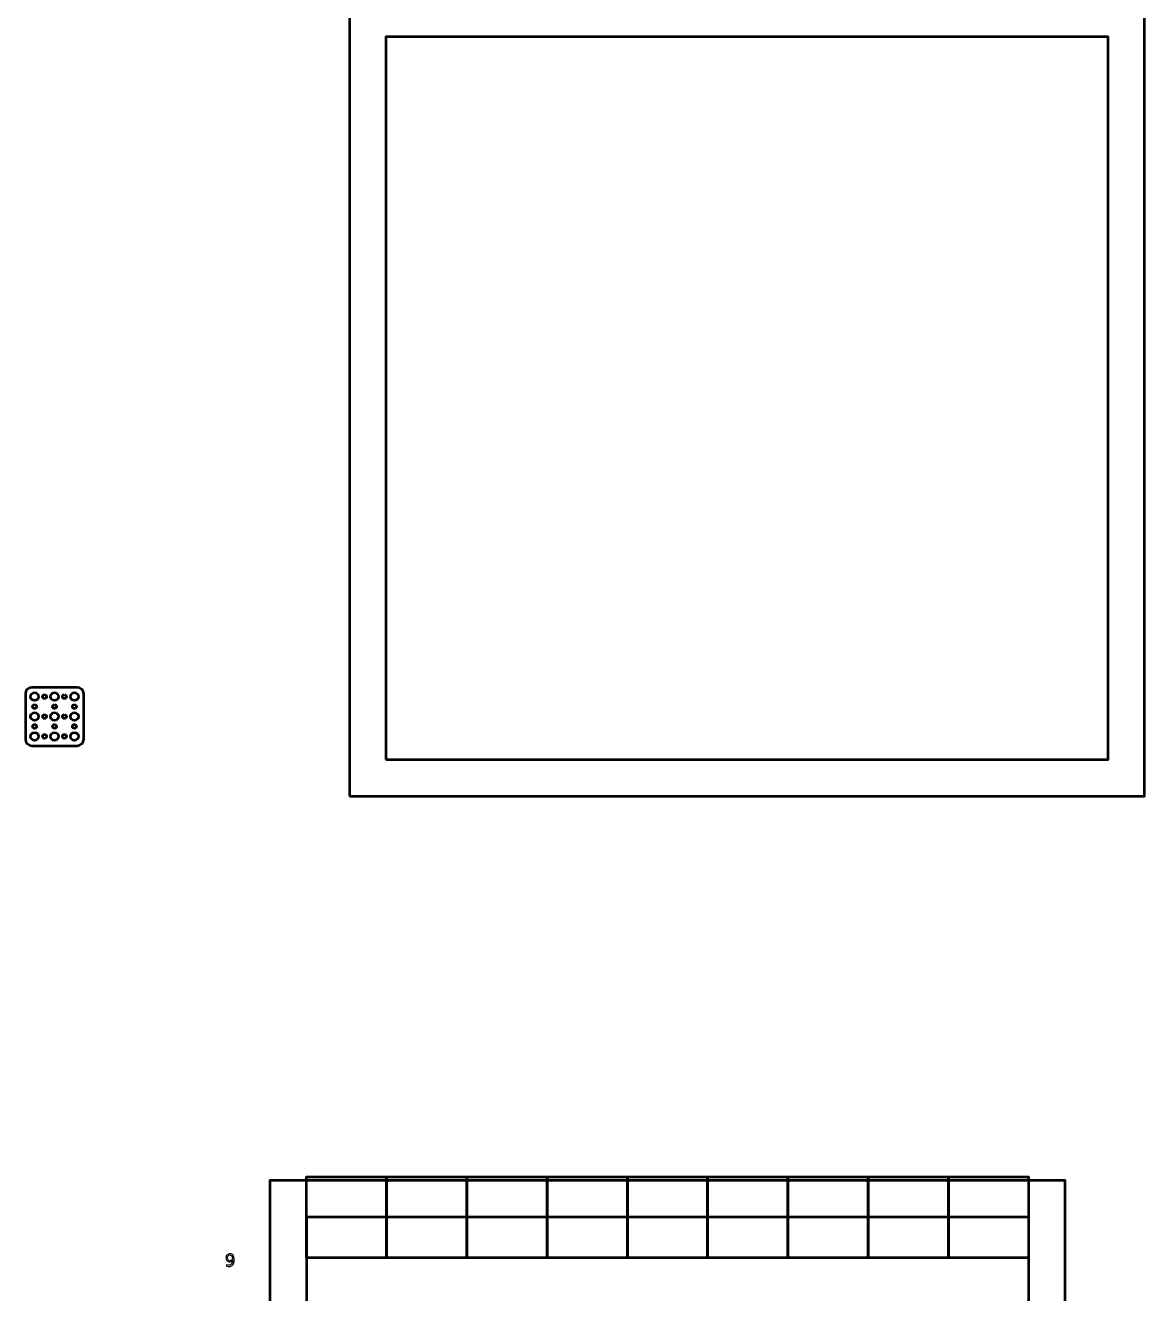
# Model space of a CAD drawing. Header units: centimetres. Extents: x -206 to 200, y -220 to 221.
# Drawn here: x -193.4 to -109, y 76.5 to 172.1 of the extents above; entities that cross this region are included whole.
import ezdxf

# ---------------------------------------------------------------- set-up
doc = ezdxf.new("R2010")
doc.units = ezdxf.units.CM
doc.header["$MEASUREMENT"] = 0
doc.layers.add('Layer 1', color=7, linetype='Continuous')

msp = doc.modelspace()

# ---------------------------------------------------------------- linework, layer by layer
at = {"layer": 'Layer 1', "lineweight": 53}
for points in [[(-169, 114), (-109, 114), (-109, 174), (-169, 174), (-169, 114)], [(-166.25, 116.75), (-111.75, 116.75), (-111.75, 171.25), (-166.25, 171.25), (-166.25, 116.75)], [(-172.2504, 79.1944), (-166.1948, 79.1944), (-166.1948, 85.25), (-172.2504, 85.25), (-172.2504, 79.1944)], [(-166.1948, 79.1944), (-160.1392, 79.1944), (-160.1392, 85.25), (-166.1948, 85.25), (-166.1948, 79.1944)], [(-160.1392, 79.1944), (-154.0836, 79.1944), (-154.0836, 85.25), (-160.1392, 85.25), (-160.1392, 79.1944)], [(-154.0836, 79.1944), (-148.028, 79.1944), (-148.028, 85.25), (-154.0836, 85.25), (-154.0836, 79.1944)], [(-148.028, 79.1944), (-141.9724, 79.1944), (-141.9724, 85.25), (-148.028, 85.25), (-148.028, 79.1944)], [(-141.9724, 79.1944), (-135.9168, 79.1944), (-135.9168, 85.25), (-141.9724, 85.25), (-141.9724, 79.1944)], [(-135.9168, 79.1944), (-129.8612, 79.1944), (-129.8612, 85.25), (-135.9168, 85.25), (-135.9168, 79.1944)], [(-129.8612, 79.1944), (-123.8056, 79.1944), (-123.8056, 85.25), (-129.8612, 85.25), (-129.8612, 79.1944)], [(-123.8056, 79.1944), (-117.75, 79.1944), (-117.75, 85.25), (-123.8056, 85.25), (-123.8056, 79.1944)]]:
    msp.add_lwpolyline(points, close=True, dxfattribs=at)
at = {"layer": 'Layer 1', "color": 4, "lineweight": 53}
for points in [[(-175, 25), (-115, 25), (-115, 85), (-175, 85), (-175, 25)], [(-172.25, 27.75), (-117.75, 27.75), (-117.75, 82.25), (-172.25, 82.25), (-172.25, 27.75)]]:
    msp.add_lwpolyline(points, close=True, dxfattribs=at)
at = {"layer": 'Layer 1', "lineweight": 53}
for centre, major_axis in [((-192.74999, 121.49999), (0, 0.30001)), ((-192, 121.5), (0, 0.15)), ((-191.24999, 121.49999), (0, 0.30001)), ((-190.5, 121.5), (0, 0.15)), ((-189.74999, 121.49999), (0, 0.30001)), ((-192.75, 120.75), (0, 0.15)), ((-191.25, 120.75), (0, 0.15)), ((-189.75, 120.75), (0, 0.15)), ((-192.74999, 119.99999), (0, 0.30001)), ((-192, 120), (0, 0.15)), ((-191.24999, 119.99999), (0, 0.30001)), ((-190.5, 120), (0, 0.15)), ((-189.74999, 119.99999), (0, 0.30001)), ((-192.74999, 118.49999), (0, 0.30001)), ((-192.75, 119.25), (0, 0.15)), ((-192, 118.5), (0, 0.15)), ((-191.24999, 118.49999), (0, 0.30001)), ((-191.25, 119.25), (0, 0.15)), ((-190.5, 118.5), (0, 0.15)), ((-189.74999, 118.49999), (0, 0.30001)), ((-189.75, 119.25), (0, 0.15))]:
    msp.add_ellipse(centre, major_axis=major_axis, ratio=1, dxfattribs=at)
msp.add_open_spline([(-193.45, 118.3), (-193.45, 118.3), (-193.45, 121.7), (-193.45, 121.7), (-193.45, 121.7), (-193.45, 121.97614), (-193.22614, 122.2), (-192.95, 122.2), (-192.95, 122.2), (-192.95, 122.2), (-189.55, 122.2), (-189.55, 122.2), (-189.55, 122.2), (-189.27386, 122.2), (-189.05, 121.97614), (-189.05, 121.7), (-189.05, 121.7), (-189.05, 121.7), (-189.05, 118.3), (-189.05, 118.3), (-189.05, 118.3), (-189.05, 118.02386), (-189.27386, 117.8), (-189.55, 117.8), (-189.55, 117.8), (-189.55, 117.8), (-192.95, 117.8), (-192.95, 117.8), (-192.95, 117.8), (-193.22614, 117.8), (-193.45, 118.02386), (-193.45, 118.3)], degree=3, knots=[0, 0, 0, 0, 0.11111111, 0.11111111, 0.11111111, 0.11111111, 0.22222222, 0.22222222, 0.22222222, 0.22222222, 0.33333333, 0.33333333, 0.33333333, 0.33333333, 0.44444444, 0.44444444, 0.44444444, 0.44444444, 0.55555556, 0.55555556, 0.55555556, 0.55555556, 0.66666667, 0.66666667, 0.66666667, 0.66666667, 0.77777778, 0.77777778, 0.77777778, 0.77777778, 1, 1, 1, 1], dxfattribs=at)
at = {"layer": 'Layer 1'}
for points, knots in [([(-178.26353, 78.54597), (-178.26353, 78.54597), (-178.26353, 78.65011), (-178.26353, 78.65011), (-178.26353, 78.65011), (-178.18585, 78.62302), (-178.11981, 78.60947), (-178.0652, 78.60947), (-178.0652, 78.60947), (-177.98921, 78.60947), (-177.92973, 78.64186), (-177.88697, 78.70663), (-177.88697, 78.70663), (-177.84422, 78.7714), (-177.82284, 78.86157), (-177.82284, 78.97692), (-177.82284, 78.97692), (-177.88486, 78.90051), (-177.95534, 78.8622), (-178.03451, 78.8622), (-178.03451, 78.8622), (-178.11176, 78.8622), (-178.17738, 78.89056), (-178.23114, 78.9475), (-178.23114, 78.9475), (-178.28491, 79.00444), (-178.31179, 79.07366), (-178.31179, 79.15557), (-178.31179, 79.15557), (-178.31179, 79.24955), (-178.28321, 79.32744), (-178.22585, 79.38925), (-178.22585, 79.38925), (-178.1687, 79.45106), (-178.09674, 79.48196), (-178.00995, 79.48196), (-178.00995, 79.48196), (-177.91026, 79.48196), (-177.83173, 79.44196), (-177.77437, 79.36195), (-177.77437, 79.36195), (-177.71701, 79.28194), (-177.68822, 79.1725), (-177.68822, 79.03344), (-177.68822, 79.03344), (-177.68822, 78.94496), (-177.70198, 78.86178), (-177.72971, 78.78388), (-177.72971, 78.78388), (-177.75743, 78.70578), (-177.79448, 78.64524), (-177.84125, 78.60185), (-177.84125, 78.60185), (-177.90094, 78.54597), (-177.97968, 78.51803), (-178.07705, 78.51803), (-178.07705, 78.51803), (-178.1251, 78.51803), (-178.18712, 78.52734), (-178.26353, 78.54597)], [0, 0, 0, 0, 0.0625, 0.0625, 0.0625, 0.0625, 0.125, 0.125, 0.125, 0.125, 0.1875, 0.1875, 0.1875, 0.1875, 0.25, 0.25, 0.25, 0.25, 0.3125, 0.3125, 0.3125, 0.3125, 0.375, 0.375, 0.375, 0.375, 0.4375, 0.4375, 0.4375, 0.4375, 0.5, 0.5, 0.5, 0.5, 0.5625, 0.5625, 0.5625, 0.5625, 0.625, 0.625, 0.625, 0.625, 0.6875, 0.6875, 0.6875, 0.6875, 0.75, 0.75, 0.75, 0.75, 0.8125, 0.8125, 0.8125, 0.8125, 0.875, 0.875, 0.875, 0.875, 1, 1, 1, 1]), ([(-178.18987, 79.17631), (-178.18987, 79.10646), (-178.17399, 79.05122), (-178.14224, 79.01058), (-178.14224, 79.01058), (-178.11049, 78.97015), (-178.06774, 78.94983), (-178.01376, 78.94983), (-178.01376, 78.94983), (-177.9619, 78.94983), (-177.91767, 78.9674), (-177.88126, 79.00254), (-177.88126, 79.00254), (-177.84485, 79.03767), (-177.82665, 79.08022), (-177.82665, 79.12975), (-177.82665, 79.12975), (-177.82665, 79.20806), (-177.84422, 79.27114), (-177.87957, 79.31877), (-177.87957, 79.31877), (-177.9147, 79.3666), (-177.96085, 79.39052), (-178.01821, 79.39052), (-178.01821, 79.39052), (-178.07176, 79.39052), (-178.11367, 79.37147), (-178.14415, 79.33337), (-178.14415, 79.33337), (-178.17463, 79.29527), (-178.18987, 79.24299), (-178.18987, 79.17631)], [0, 0, 0, 0, 0.11111111, 0.11111111, 0.11111111, 0.11111111, 0.22222222, 0.22222222, 0.22222222, 0.22222222, 0.33333333, 0.33333333, 0.33333333, 0.33333333, 0.44444444, 0.44444444, 0.44444444, 0.44444444, 0.55555556, 0.55555556, 0.55555556, 0.55555556, 0.66666667, 0.66666667, 0.66666667, 0.66666667, 0.77777778, 0.77777778, 0.77777778, 0.77777778, 1, 1, 1, 1])]:
    msp.add_open_spline(points, degree=3, knots=knots, dxfattribs=at)

doc.saveas('drawing.dxf')
